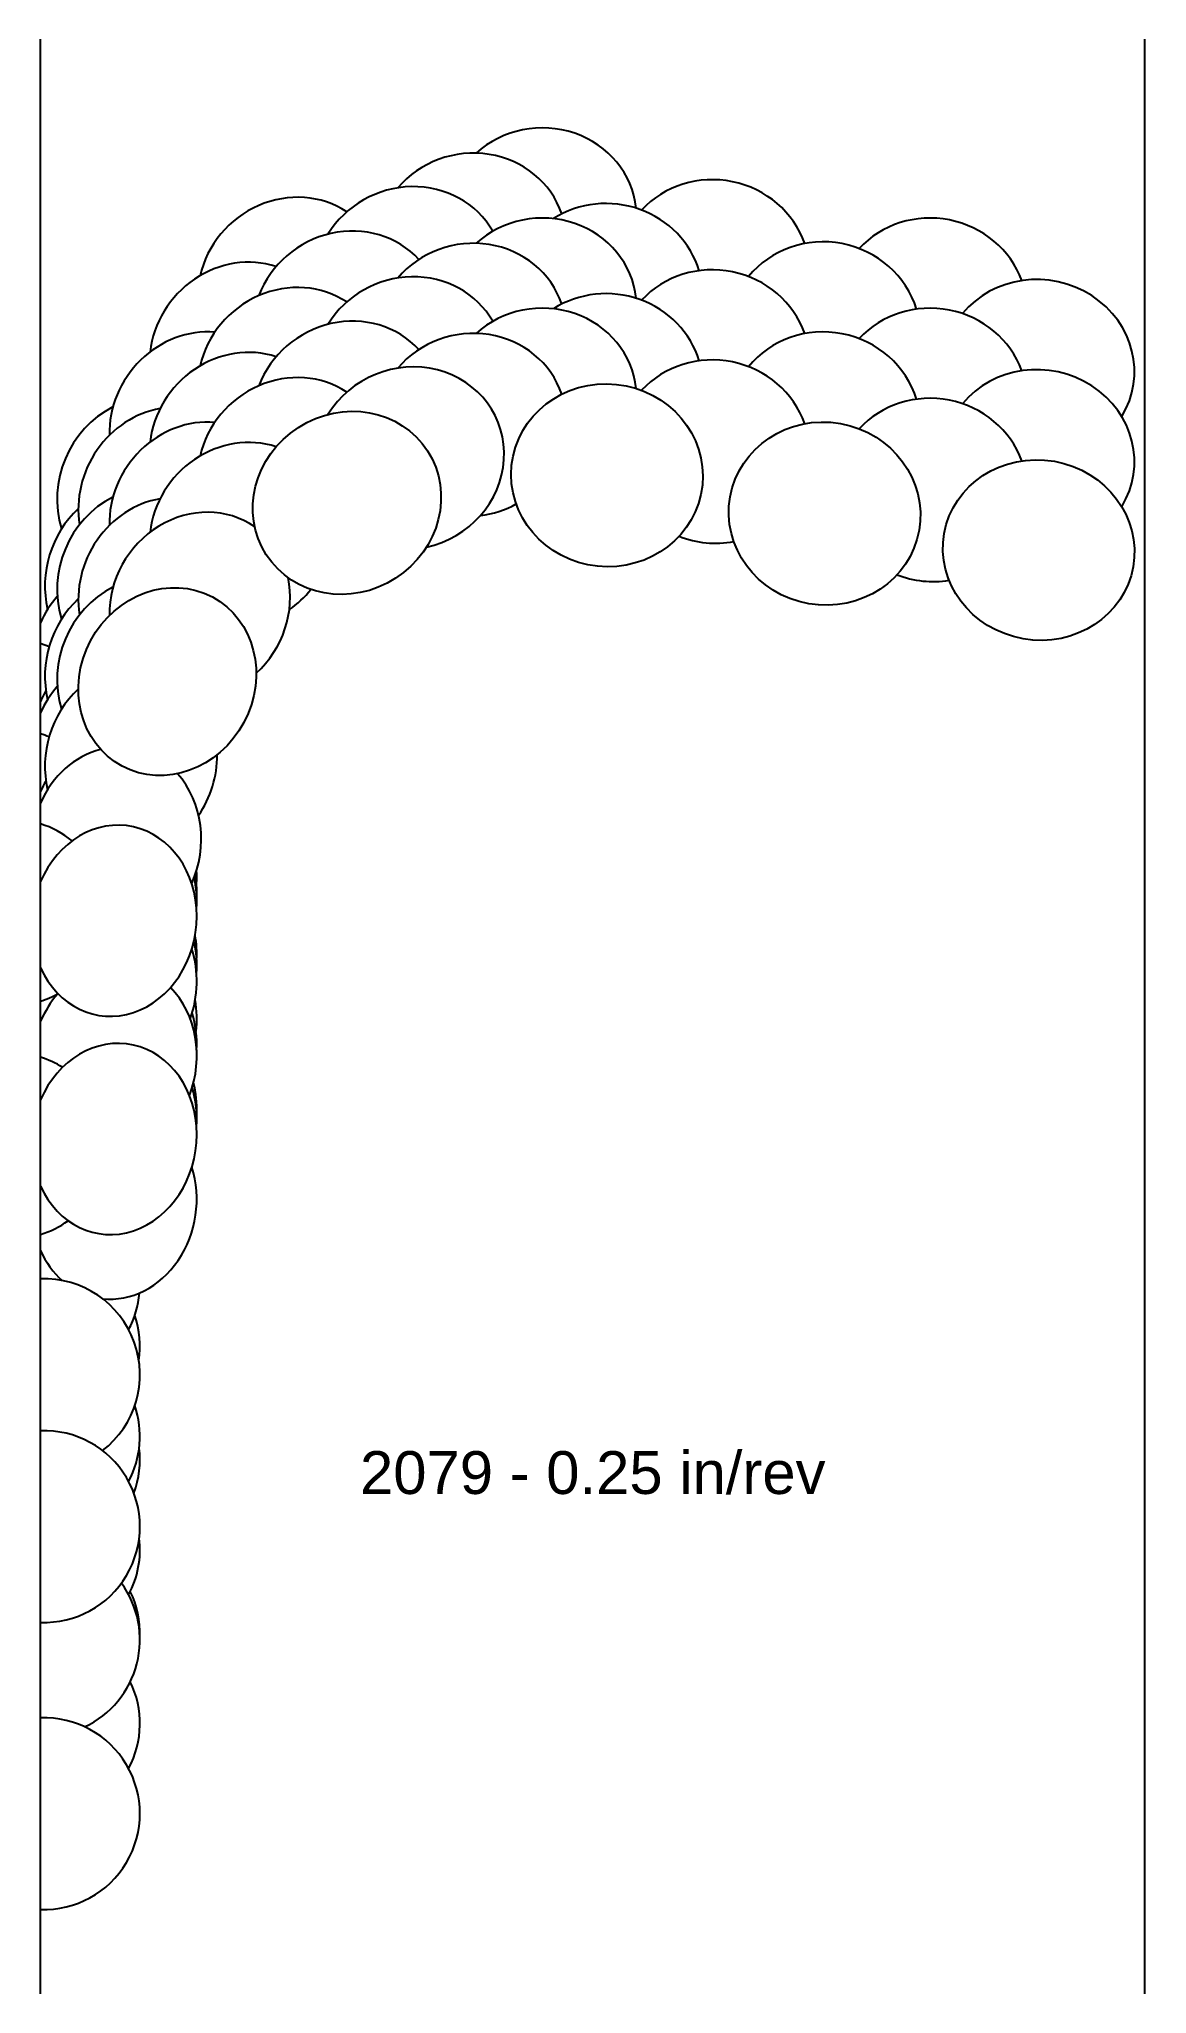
# Model space of a CAD drawing. Header units: inches. Extents: x -3.07 to 0.01, y -4.28 to 1.14.
import ezdxf
from ezdxf.enums import TextEntityAlignment as Align

# ---------------------------------------------------------------- set-up
doc = ezdxf.new("R2010")
doc.units = ezdxf.units.IN
doc.header["$MEASUREMENT"] = 0
for name, color, linetype, true_color in [('Blade_1', 30, 'Continuous', 0xff7f00), ('Blade_2', 7, 'Continuous', 0xcccc00), ('Blade_3', 7, 'Continuous', 0x00cc00), ('Blade_4', 7, 'Continuous', 0x00cccc)]:
    doc.layers.add(name, color=color, linetype=linetype, true_color=true_color)
doc.layers.add('Gage_Line', color=7, linetype='Continuous')
doc.styles.get("Standard").update_dxf_attribs({"font": 'arial.ttf'})

msp = doc.modelspace()

# ---------------------------------------------------------------- linework, layer by layer
at = {"layer": 'Blade_1'}
for centre, major_axis, ratio, start_param, end_param in [((-1.4918, 0.4281), (0.2645, -0.0278), 0.953717, 6.661645, 8.546464), ((-2.2129, 0.3516), (0.2236, 0.144), 0.935559, 6.441079, 8.522844), ((-0.8883, 0.3217), (0.262, -0.0462), 0.953717, 6.734084, 8.938578), ((-0.2945, 0.2207), (0.262, -0.0462), 0.939693, 5.92471, 8.938755), ((-1.4918, 0.1781), (0.2645, -0.0278), 0.953717, 6.661645, 8.546464), ((-2.2129, 0.1016), (0.2236, 0.144), 0.935559, 6.441079, 8.522844), ((-0.8883, 0.0717), (0.262, -0.0462), 0.953717, 6.734084, 8.938578), ((-0.2945, -0.0293), (0.262, -0.0462), 0.939693, 5.92471, 8.938755), ((-2.7112, -0.1441), (0.1251, 0.2347), 0.905542, 6.896046, 8.553456), ((-2.7112, -0.3941), (0.1251, 0.2347), 0.905542, 6.896046, 8.553456), ((-3.1375, -0.7847), (0, 0.257), 1, 5.889174, 5.987047), ((-2.8582, -0.8074), (0.0409, 0.2628), 0.857076, 7.437362, 7.56507), ((-3.1375, -1.0347), (0, 0.257), 1, 5.889174, 5.987047), ((-2.8582, -1.0574), (0.0409, 0.2628), 0.857076, 7.437362, 7.56507), ((-2.8582, -1.3074), (0.0409, 0.2628), 0.857076, 2.218712, 7.56507), ((-3.1375, -1.2847), (0, 0.257), 1, 5.597512, 5.987047), ((-2.8582, -1.4128), (0.0409, 0.2628), 0.857085, 4.831495, 5.092372), ((-3.1375, -1.2847), (0, 0.257), 1, 9.720916, 9.926307), ((-2.8582, -1.6628), (0.0409, 0.2628), 0.857085, 4.831495, 5.228836), ((-2.8582, -1.9128), (0.0409, 0.2628), 0.857085, 2.218896, 7.565187), ((-3.1375, -1.9319), (0, 0.257), 1, 5.725027, 5.987047), ((-3.1375, -1.9319), (0, 0.257), 1, 9.720916, 10.055097), ((-3.053, -2.4878), (0, 0.266), 1, 4.563896, 5.040206), ((-3.053, -2.7378), (0, 0.266), 1, 4.223183, 5.040206), ((-3.053, -2.9878), (0, 0.266), 1, 3.105871, 6.318907), ((-3.053, -3.284), (0, 0.266), 1, 4.678443, 5.163522), ((-3.053, -3.534), (0, 0.266), 1, 4.223183, 5.163522), ((-3.053, -3.784), (0, 0.266), 1, 3.105871, 6.318907)]:
    msp.add_ellipse(centre, major_axis=major_axis, ratio=ratio, start_param=start_param, end_param=end_param, dxfattribs=at)
for centre, major_axis, ratio in [((-1.4918, -0.0719), (0.2645, -0.0278), 0.953717), ((-2.2129, -0.1484), (0.2236, 0.144), 0.935559), ((-0.8883, -0.1783), (0.262, -0.0462), 0.953717), ((-0.2945, -0.2793), (0.262, -0.0462), 0.939693), ((-2.7112, -0.6441), (0.1251, 0.2347), 0.905542)]:
    msp.add_ellipse(centre, major_axis=major_axis, ratio=ratio, dxfattribs=at)
at = {"layer": 'Blade_2'}
for centre, major_axis, ratio, start_param, end_param in [((-2.0403, 0.4753), (0.2418, 0.1108), 0.94246, 6.368543, 8.472331), ((-2.0403, 0.2253), (0.2418, 0.1108), 0.94246, 6.368543, 8.472331), ((-2.621, 0.0671), (0.1522, 0.2181), 0.913269, 6.769857, 8.529302), ((-2.0403, -0.0247), (0.2418, 0.1108), 0.94246, 4.486655, 8.472331), ((-2.621, -0.1829), (0.1522, 0.2181), 0.913269, 6.769857, 8.529302), ((-2.621, -0.4329), (0.1522, 0.2181), 0.913269, 6.282029, 8.529302), ((-2.621, -0.4329), (0.1522, 0.2181), 0.913269, 4.467908, 5.582452), ((-2.8521, -0.591), (0.04, 0.263), 0.881859, 7.225619, 7.560347), ((-2.8521, -0.841), (0.04, 0.263), 0.881859, 7.225619, 7.560347), ((-2.8521, -1.091), (0.04, 0.263), 0.881859, 6.641288, 7.560347), ((-2.8521, -1.091), (0.04, 0.263), 0.881859, 4.40409, 5.651151), ((-2.8582, -1.1948), (0.0409, 0.2628), 0.857076, 4.810684, 4.946436), ((-2.8582, -1.4448), (0.0409, 0.2628), 0.857076, 4.810684, 5.15421), ((-2.8582, -1.6948), (0.0409, 0.2628), 0.857076, 7.220212, 7.56507), ((-2.8582, -1.6948), (0.0409, 0.2628), 0.857076, 4.467746, 5.712038), ((-3.053, -2.5666), (0, 0.266), 1, 3.798472, 6.318907), ((-3.053, -2.3166), (0, 0.266), 1, 4.223183, 4.623785), ((-3.053, -2.8021), (0, 0.266), 1, 4.355693, 4.833429), ((-3.053, -3.0521), (0, 0.266), 1, 4.223183, 4.833429), ((-3.053, -3.3021), (0, 0.266), 1, 3.578864, 5.344277)]:
    msp.add_ellipse(centre, major_axis=major_axis, ratio=ratio, start_param=start_param, end_param=end_param, dxfattribs=at)
at = {"layer": 'Blade_3'}
for centre, major_axis, ratio, start_param, end_param in [((-1.8691, 0.5681), (0.2549, 0.0759), 0.948909, 6.32113, 8.451857), ((-1.1952, 0.4939), (0.262, -0.0462), 0.953717, 6.774728, 8.874959), ((-0.5917, 0.3875), (0.262, -0.0462), 0.953717, 6.78914, 8.876565), ((-1.8691, 0.3181), (0.2549, 0.0759), 0.948909, 6.32113, 8.451857), ((-2.5058, 0.2624), (0.1781, 0.1975), 0.920895, 6.669053, 8.516443), ((-1.1952, 0.2439), (0.262, -0.0462), 0.953717, 6.774728, 8.874959), ((-0.5917, 0.1375), (0.262, -0.0462), 0.953717, 6.78914, 8.876565), ((-1.8691, 0.0681), (0.2549, 0.0759), 0.948909, 6.32113, 8.451857), ((-2.5058, 0.0124), (0.1781, 0.1975), 0.920895, 6.669053, 8.516443), ((-1.1952, -0.0061), (0.262, -0.0462), 0.953717, 6.774728, 8.874959), ((-0.5917, -0.1125), (0.262, -0.0462), 0.953717, 6.78914, 8.876565), ((-2.5058, -0.2376), (0.1781, 0.1975), 0.920895, 6.669053, 8.516443), ((-1.8691, 0.0681), (0.2549, 0.0759), 0.948909, 4.537291, 4.931279), ((-2.8116, -0.3638), (0.0691, 0.2569), 0.889966, 7.235627, 8.397249), ((-1.1952, -0.0061), (0.262, -0.0462), 0.953717, 4.506048, 5.088186), ((-0.5917, -0.1125), (0.262, -0.0462), 0.953717, 4.509277, 5.064068), ((-2.8116, -0.6138), (0.0691, 0.2569), 0.889966, 7.235627, 8.397249), ((-2.5058, -0.2376), (0.1781, 0.1975), 0.920895, 4.468038, 4.776964), ((-2.8116, -0.8638), (0.0691, 0.2569), 0.889966, 7.235627, 8.397249), ((-2.8116, -0.8638), (0.0691, 0.2569), 0.889966, 4.337022, 5.010599), ((-2.8582, -1.2378), (0.0409, 0.2628), 0.857076, 4.839428, 5.071203), ((-2.8582, -1.4878), (0.0409, 0.2628), 0.857076, 4.490382, 5.239274), ((-2.8582, -1.5918), (0.0409, 0.2628), 0.857085, 4.757353, 5.08976), ((-2.8582, -1.8418), (0.0409, 0.2628), 0.857085, 4.839445, 5.173242), ((-2.8582, -2.0918), (0.0409, 0.2628), 0.857085, 3.178371, 5.236661), ((-2.8582, -2.0918), (0.0409, 0.2628), 0.857085, 8.501998, 8.923456)]:
    msp.add_ellipse(centre, major_axis=major_axis, ratio=ratio, start_param=start_param, end_param=end_param, dxfattribs=at)
at = {"layer": 'Blade_4'}
for centre, major_axis, ratio, start_param, end_param in [((-1.6747, 0.6379), (0.2621, 0.0455), 0.952419, 6.225593, 8.435424), ((-2.3683, 0.444), (0.2025, 0.1725), 0.928353, 6.541141, 8.534502), ((-1.6747, 0.3879), (0.2621, 0.0455), 0.952419, 6.225593, 8.435424), ((-2.3683, 0.194), (0.2025, 0.1725), 0.928353, 6.541141, 8.534502), ((-1.6747, 0.1379), (0.2621, 0.0455), 0.952419, 6.225593, 8.435424), ((-2.3683, -0.056), (0.2025, 0.1725), 0.928353, 6.541141, 8.534502), ((-2.7741, -0.1193), (0.0985, 0.2471), 0.897821, 7.070874, 8.59405), ((-2.7741, -0.3693), (0.0985, 0.2471), 0.897821, 7.070874, 8.59405), ((-2.7741, -0.6193), (0.0985, 0.2471), 0.897821, 7.070874, 8.59405), ((-2.8582, -1.265), (0.0407, 0.2629), 0.857026, 4.811559, 5.139966), ((-2.8582, -1.8689), (0.0407, 0.2629), 0.85702, 4.808555, 5.225782)]:
    msp.add_ellipse(centre, major_axis=major_axis, ratio=ratio, start_param=start_param, end_param=end_param, dxfattribs=at)
at = {"layer": 'Gage_Line'}
for p, q in [((-3.0625, -4.284), (-3.0625, 1.1379)), ((0, -4.284), (0, 1.1379))]:
    msp.add_line(p, q, dxfattribs=at)

# ---------------------------------------------------------------- texts
msp.add_text('2079 - 0.25 in/rev', height=0.11875).set_placement((-1.5312, -2.838), align=Align.MIDDLE_CENTER)

doc.saveas('drawing.dxf')
